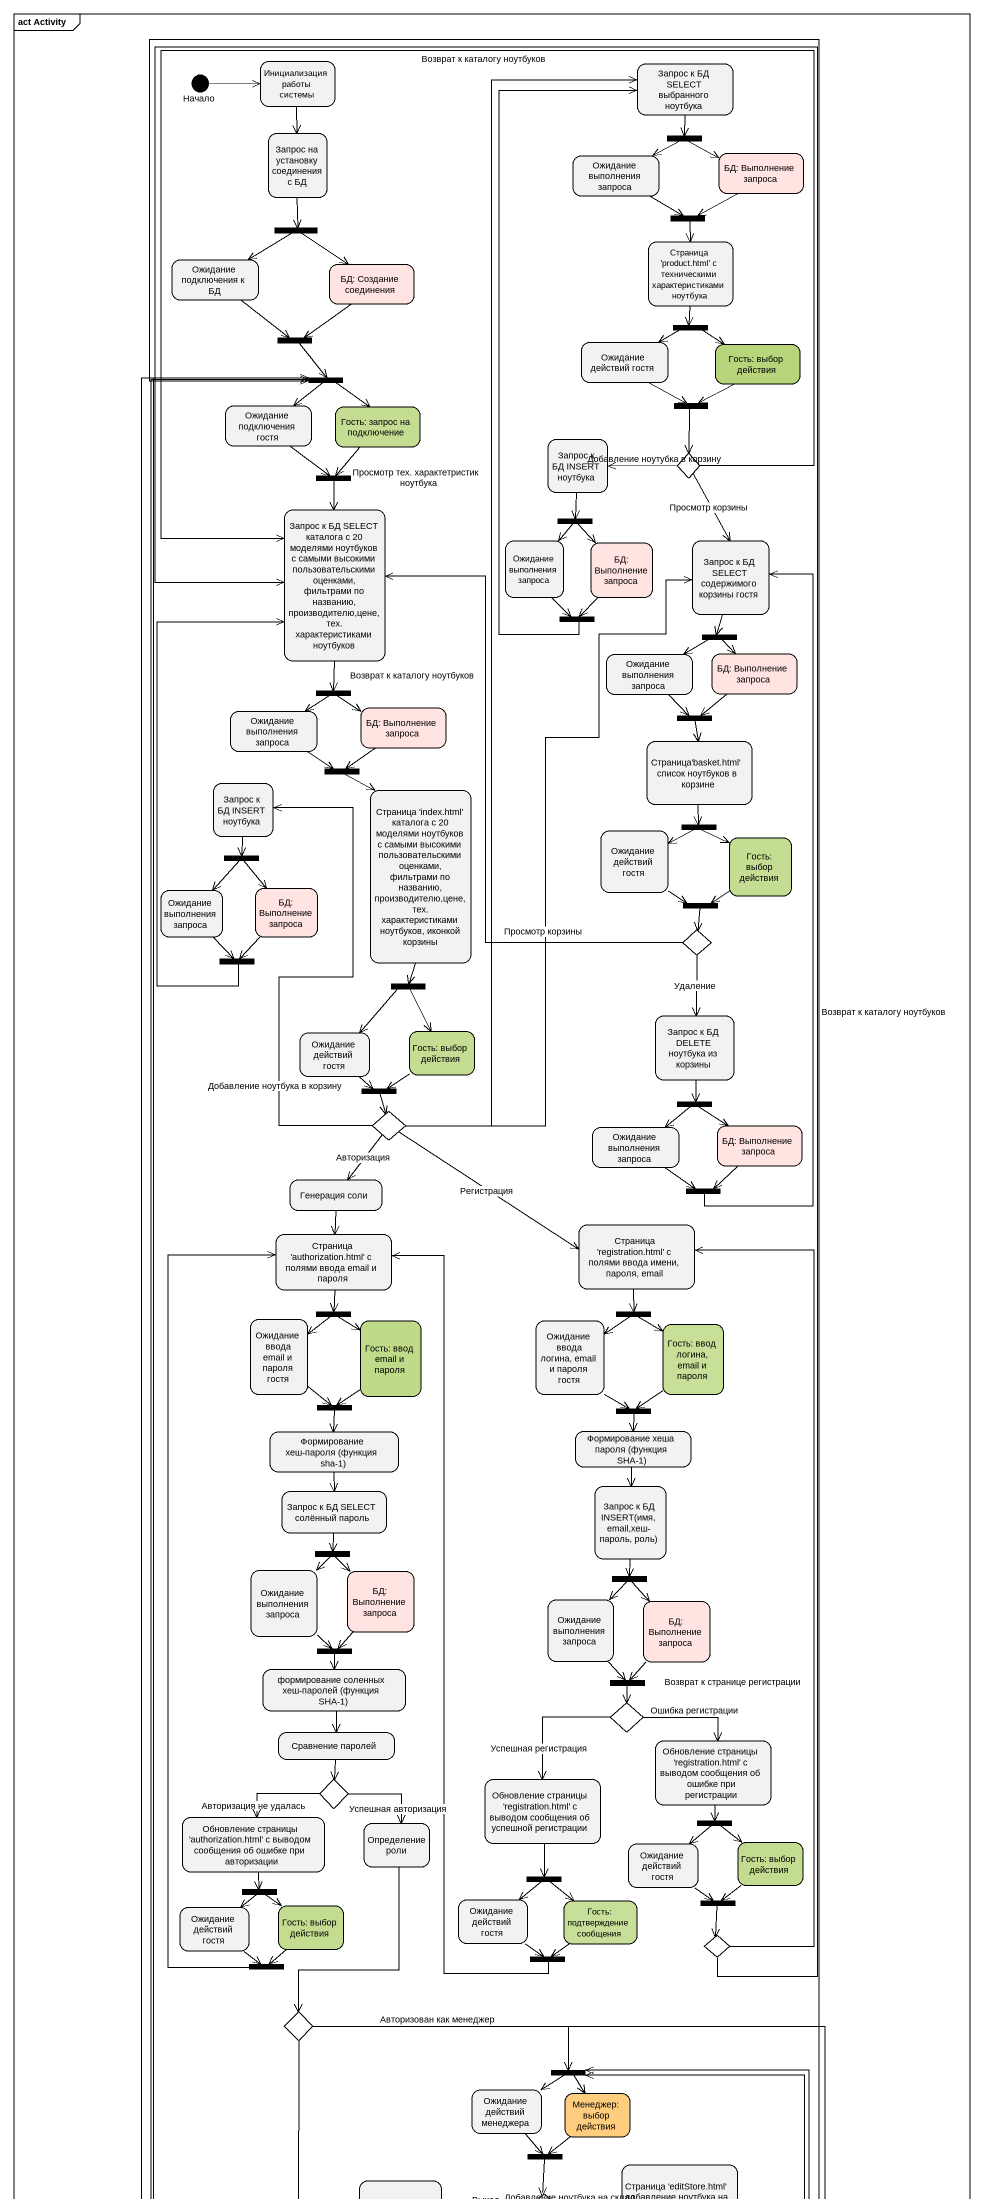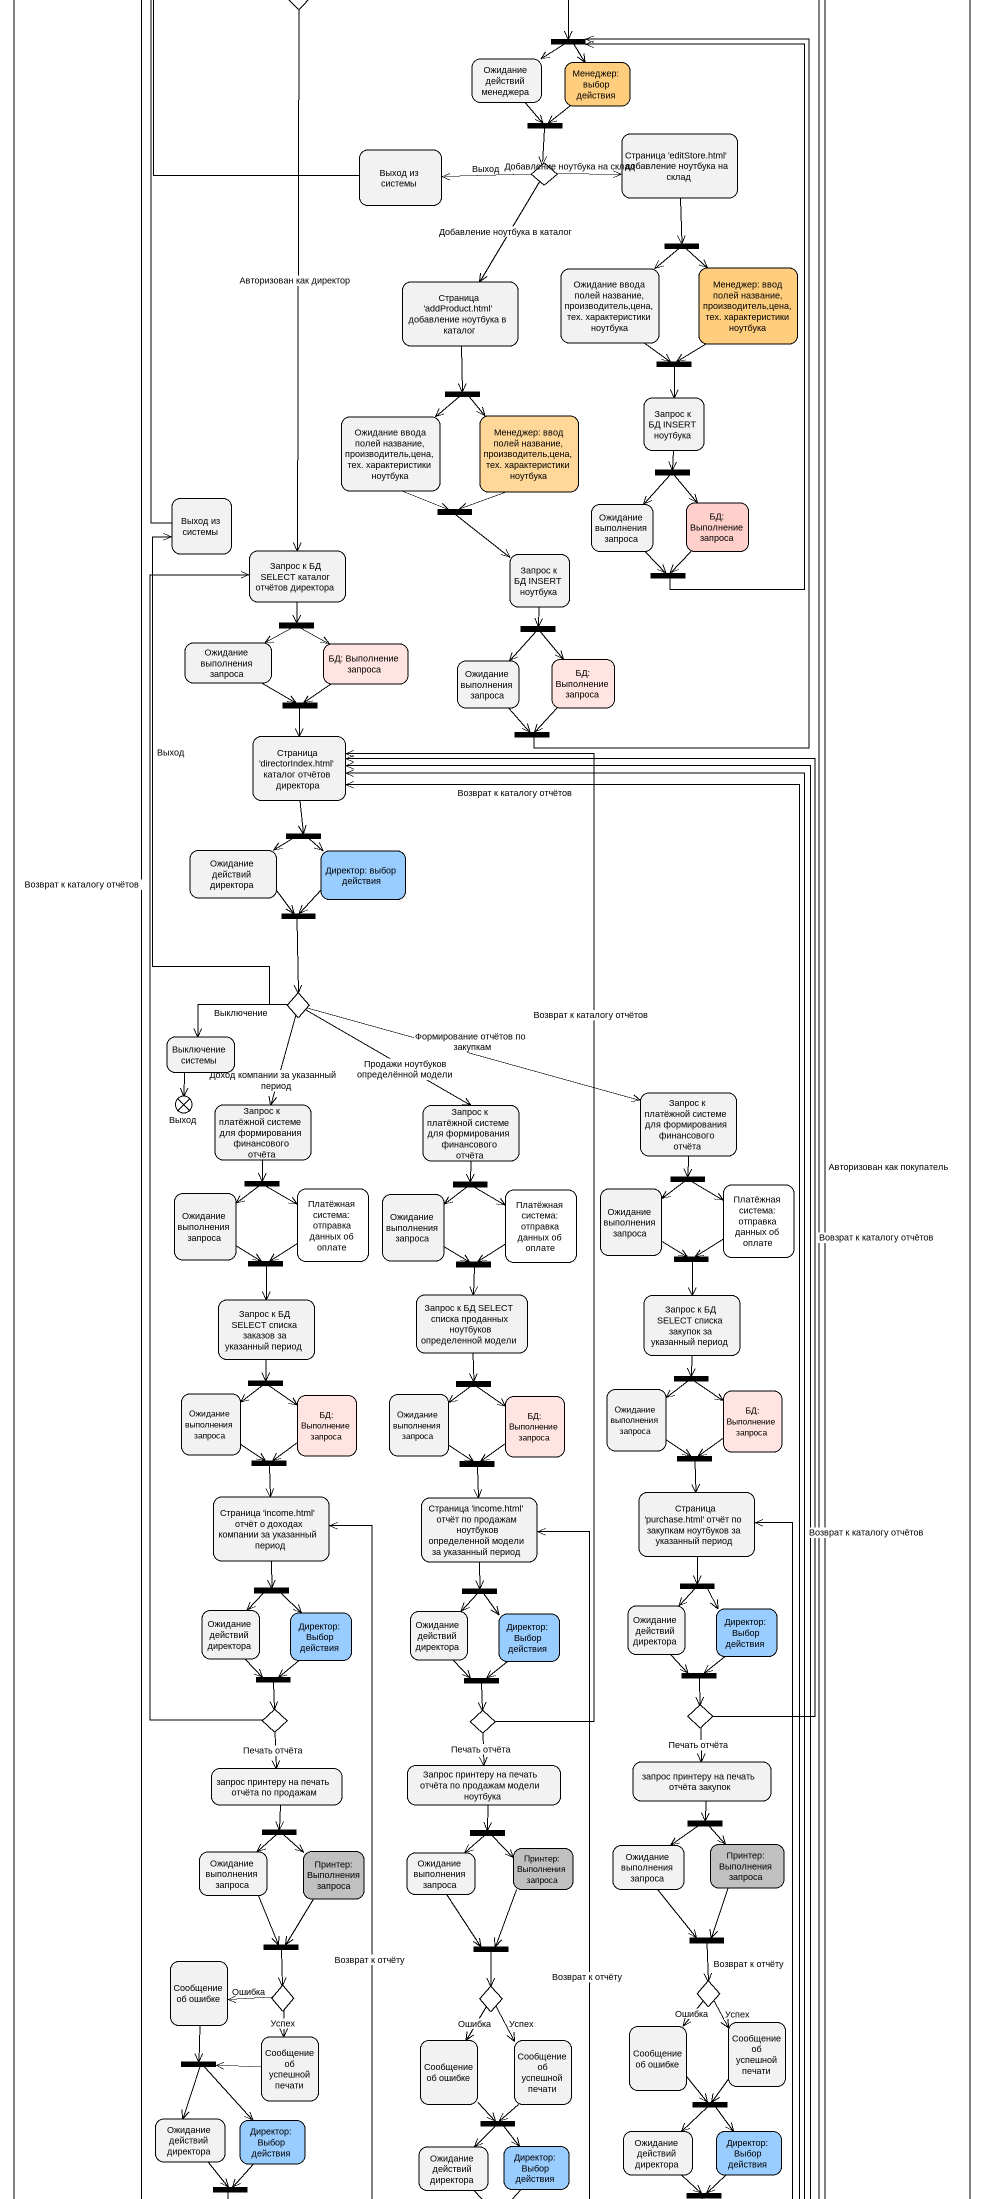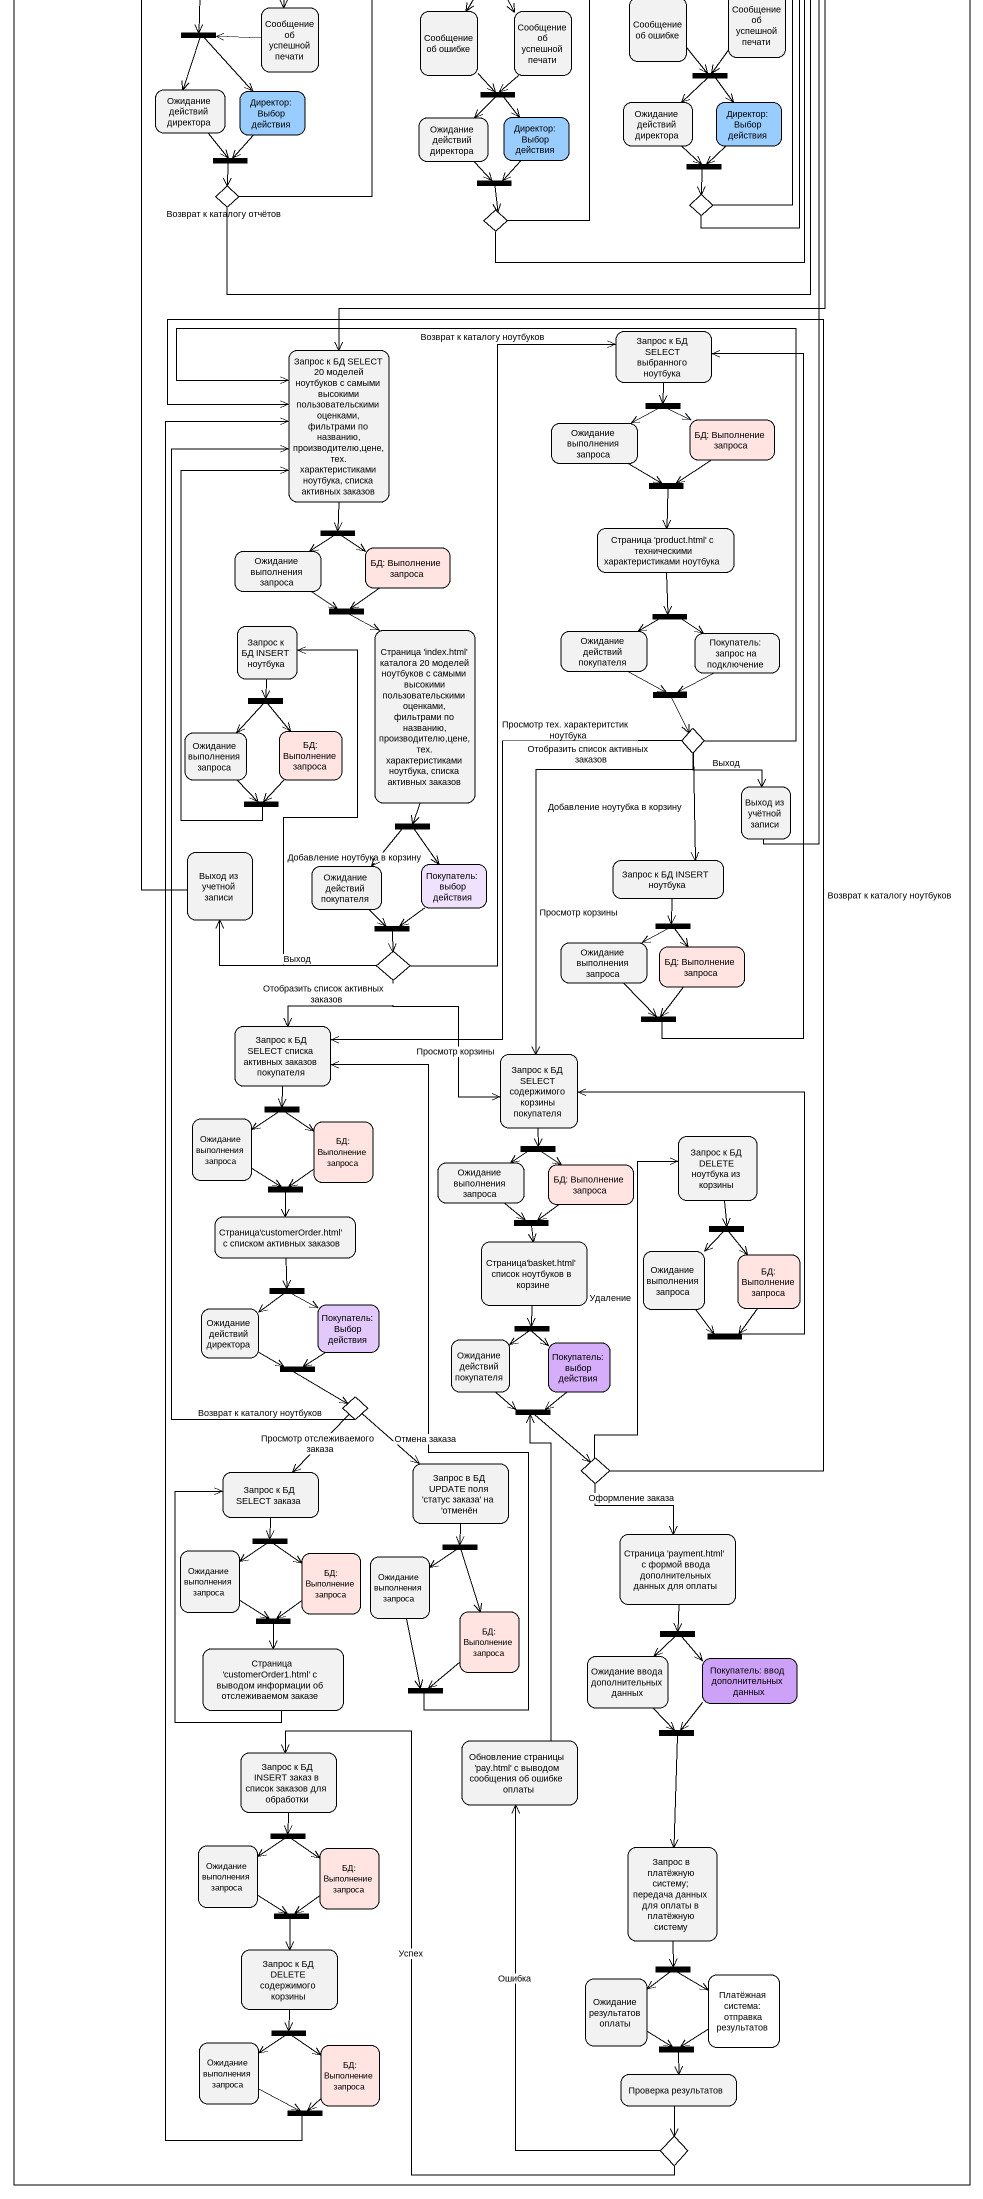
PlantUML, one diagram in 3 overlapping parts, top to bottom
@startuml
mainframe act Activity
hide empty description
state Начало <<start>>
state "Инициализация работы системы" as Инициализация_работы_системы
state "Запрос к БД SELECT выбранного ноутбука" as Запрос_к_БД_SELECT
state "Запрос на установку соединения с БД" as Запрос_на_установку
state "Ожидание выполнения запроса" as Ожидание_выполнения_запроса
state fork1 <<fork>>
state "БД: Выполнение запроса" as БД_Выполнение_запроса #FFE4E1
state fork2 <<fork>>
state "Страница 'product.html' с техническими характеристиками ноутбука" as Страница_product_html_с
state fork3 <<join>>
state "Ожидание подключения к БД" as Ожидание_подключения_к_БД
state "БД: Создание соединения" as БД_Создание_соединения #FFE4E1
state fork4 <<join>>
state "Ожидание действий гостя" as Ожидание_действий_гостя
state fork5 <<fork>>
state "Гость: выбор действия" as Гость_выбор_действия #B8D57B
state fork6 <<join>>
state "Ожидание подключения гостя" as Ожидание_подключения_гостя
state "Гость: запрос на подключение" as Гость_запрос_на_подключение #C4DD92
state "Запрос к БД INSERT ноутбука" as Запрос_к_БД_INSERT_ноутбука
state fork7 <<join>>
state fork8 <<join>>
state choice1 <<choice>>
state "Запрос к БД SELECT каталога с 20 моделями ноутбуков c самыми высокими пользовательскими оценками, фильтрами по названию, производителю,цене, тех. характеристиками ноутбуков" as Запрос_к_БД_SELECT_каталога
state "Ожидание выполнения запроса" as Ожидание_выполнения_запроса_2
state fork9 <<fork>>
state "БД: Выполнение запроса" as БД_Выполнение_запроса_2 #FFE4E1
state "Запрос к БД SELECT содержимого корзины гостя" as Запрос_к_БД_SELECT_2
state fork10 <<join>>
state "Ожидание выполнения запроса" as Ожидание_выполнения_запроса_3
state fork11 <<fork>>
state "БД: Выполнение запроса" as БД_Выполнение_запроса_3 #FFE4E1
state "Ожидание выполнения запроса" as Ожидание_выполнения_запроса_4
state fork12 <<fork>>
state "БД: Выполнение запроса" as БД_Выполнение_запроса_4 #FFE4E1
state "Страница'basket.html' список ноутбуков в корзине" as Страница_basket_html_список
state fork13 <<join>>
state "Запрос к БД INSERT ноутбука" as Запрос_к_БД_INSERT_ноутбука_2
state fork14 <<join>>
state "Страница 'index.html' каталога с 20 моделями ноутбуков c самыми высокими пользовательскими оценками, фильтрами по названию, производителю,цене, тех. характеристиками ноутбуков, иконкой корзины" as Страница_index_html
state fork15 <<fork>>
state fork16 <<fork>>
state "Ожидание действий гостя" as Ожидание_действий_гостя_2
state "Гость: выбор действия" as Гость_выбор_действия_2 #C4DD92
state "Ожидание выполнения запроса" as Ожидание_выполнения_запроса_5
state "БД: Выполнение запроса" as БД_Выполнение_запроса_5 #FFE4E1
state fork17 <<join>>
state choice2 <<choice>>
state fork18 <<join>>
state fork19 <<fork>>
state "Запрос к БД DELETE ноутбука из корзины" as Запрос_к_БД_DELETE_ноутбука
state "Ожидание действий гостя" as Ожидание_действий_гостя_3
state "Гость: выбор действия" as Гость_выбор_действия_3 #C4DD92
state fork20 <<join>>
state choice3 <<choice>>
state "Ожидание выполнения запроса" as Ожидание_выполнения_запроса_6
state fork21 <<fork>>
state "БД: Выполнение запроса" as БД_Выполнение_запроса_6 #FFE4E1
state "Генерация соли" as Генерация_соли
state fork22 <<join>>
state "Страница 'authorization.html' с полями ввода email и пароля" as Страница_authorization_html
state "Страница 'registration.html' с полями ввода имени, пароля, email" as Страница_registration_html
state "Ожидание ввода email и пароля гостя" as Ожидание_ввода_email_и
state fork23 <<fork>>
state "Гость: ввод email и пароля" as Гость_ввод_email_и_пароля #BFDA88
state "Ожидание ввода логина, email и пароля гостя" as Ожидание_ввода_логина_email
state fork24 <<fork>>
state "Гость: ввод логина, email и пароля" as Гость_ввод_логина_email_и #C7DF97
state fork25 <<join>>
state "Формирование хеш-пароля (функция sha-1)" as Формирование_хеш_пароля
state "Формирование хеша пароля (функция SHA-1)" as Формирование_хеша_пароля
state fork26 <<join>>
state "Запрос к БД SELECT солённый пароль" as Запрос_к_БД_SELECT_солённый
state "Запрос к БД INSERT(имя,email,хеш-пароль, роль)" as Запрос_к_БД_INSERT_имя
state fork27 <<fork>>
state "Ожидание выполнения запроса" as Ожидание_выполнения_запроса_7
state "БД: Выполнение запроса" as БД_Выполнение_запроса_7 #FFE4E1
state "Ожидание выполнения запроса" as Ожидание_выполнения_запроса_8
state fork28 <<fork>>
state "БД: Выполнение запроса" as БД_Выполнение_запроса_8 #FFE4E1
state "формирование соленных хеш-паролей (функция SHA-1)" as формирование_соленных_хеш
state fork29 <<join>>
state fork30 <<join>>
state choice4 <<choice>>
state "Сравнение паролей" as Сравнение_паролей
state "Обновление страницы 'registration.html' с выводом сообщения об ошибке при регистрации" as Обновление_страницы
state choice5 <<choice>>
state "Обновление страницы 'registration.html' с выводом сообщения об успешной регистрации" as Обновление_страницы_2
state "Обновление страницы 'authorization.html' с выводом сообщения об ошибке при авторизации" as Обновление_страницы_3
state "Определение роли" as Определение_роли
state fork31 <<fork>>
state "Ожидание действий гостя" as Ожидание_действий_гостя_4
state "Гость: выбор действия" as Гость_выбор_действия_4 #C3DC8F
state "Ожидание действий гостя" as Ожидание_действий_гостя_5
state fork32 <<fork>>
state "Гость: выбор действия" as Гость_выбор_действия_5 #C3DC8F
state "Ожидание действий гостя" as Ожидание_действий_гостя_6
state fork33 <<fork>>
state "Гость: подтверждение сообщения" as Гость_подтверждение #C7DF98
state fork34 <<join>>
state choice6 <<choice>>
state fork35 <<join>>
state fork36 <<join>>
state choice7 <<choice>> #B6D478
state "Ожидание действий менеджера" as Ожидание_действий_менеджера
state fork37 <<join>>
state "Менеджер: выбор действия" as Менеджер_выбор_действия #FFCD7E
state "Выход из системы" as Выход_из_системы
state fork38 <<join>>
state "Страница 'editStore.html' добавление ноутбука на склад" as Страница_editStore_html
state choice8 <<choice>>
state fork39 <<fork>>
state "Страница 'addProduct.html' добавление ноутбука в каталог" as Страница_addProduct_html
state "Ожидание ввода полей название, производитель,цена, тех. характеристики ноутбука" as Ожидание_ввода_полей
state "Менеджер: ввод полей название, производитель,цена, тех. характеристики ноутбука" as Менеджер_ввод_полей #FFCD7E
state fork40 <<join>>
state "Ожидание ввода полей название, производитель,цена, тех. характеристики ноутбука" as Ожидание_ввода_полей_2
state fork41 <<fork>>
state "Менеджер: ввод полей название, производитель,цена, тех. характеристики ноутбука" as Менеджер_ввод_полей_2 #FFD899
state "Запрос к БД INSERT ноутбука" as Запрос_к_БД_INSERT_ноутбука_3
state "Выход из системы" as Выход_из_системы_2
state fork42 <<fork>>
state fork43 <<join>>
state "Ожидание выполнения запроса" as Ожидание_выполнения_запроса_9
state "БД: Выполнение запроса" as БД_Выполнение_запроса_9 #FFD0CB
state "Запрос к БД SELECT каталог отчётов директора" as Запрос_к_БД_SELECT_каталог
state "Запрос к БД INSERT ноутбука" as Запрос_к_БД_INSERT_ноутбука_4
state fork44 <<join>>
state "Ожидание выполнения запроса" as Ожидание_выполнения_запроса_10
state fork45 <<fork>>
state "БД: Выполнение запроса" as БД_Выполнение_запроса_10 #FFE4E1
state fork46 <<fork>>
state "Ожидание выполнения запроса" as Ожидание_выполнения_запроса_11
state "БД: Выполнение запроса" as БД_Выполнение_запроса_11 #FFE4E1
state fork47 <<join>>
state "Страница 'directorIndex.html' каталог отчётов директора" as Страница_directorIndex_html
state fork48 <<join>>
state fork49 <<fork>>
state "Ожидание действий директора" as Ожидание_действий_директора
state "Директор: выбор действия" as Директор_выбор_действия #99CCFF
state fork50 <<join>>
state choice9 <<choice>>
state "Выключение системы" as Выключение_системы
state Выход <<end>>
state "Запрос к платёжной системе для формирования финансового отчёта" as Запрос_к_платёжной_системе
state "Запрос к платёжной системе для формирования финансового отчёта" as Запрос_к_платёжной_системе_2
state "Запрос к платёжной системе для формирования финансового отчёта" as Запрос_к_платёжной_системе_3
state "Ожидание выполнения запроса" as Ожидание_выполнения_запроса_12
state fork51 <<fork>>
state "Платёжная система: отправка данных об оплате" as Платёжная_система_отправка #FFFFFF
state "Ожидание выполнения запроса" as Ожидание_выполнения_запроса_13
state fork52 <<fork>>
state "Платёжная система: отправка данных об оплате" as Платёжная_система_отправка_2 #FFFFFF
state "Ожидание выполнения запроса" as Ожидание_выполнения_запроса_14
state fork53 <<fork>>
state "Платёжная система: отправка данных об оплате" as Платёжная_система_отправка_3 #FFFFFF
state fork54 <<join>>
state fork55 <<join>>
state fork56 <<join>>
state "Запрос к БД SELECT списка заказов за указанный период" as Запрос_к_БД_SELECT_списка
state "Запрос к БД SELECT списка проданных ноутбуков определенной модели" as Запрос_к_БД_SELECT_списка_2
state "Запрос к БД SELECT списка закупок за указанный период" as Запрос_к_БД_SELECT_списка_3
state fork57 <<fork>>
state fork58 <<fork>>
state "Ожидание выполнения запроса" as Ожидание_выполнения_запроса_15
state fork59 <<fork>>
state "Ожидание выполнения запроса" as Ожидание_выполнения_запроса_16
state "БД: Выполнение запроса" as БД_Выполнение_запроса_12 #FFE4E1
state "Ожидание выполнения запроса" as Ожидание_выполнения_запроса_17
state "БД: Выполнение запроса" as БД_Выполнение_запроса_13 #FFE4E1
state "БД: Выполнение запроса" as БД_Выполнение_запроса_14 #FFE4E1
state fork60 <<join>>
state fork61 <<join>>
state fork62 <<join>>
state "Страница 'income.html' отчёт о доходах компании за указанный период" as Страница_income_html_отчёт
state "Страница 'income.html' отчёт по продажам ноутбуков определенной модели за указанный период" as Страница_income_html_отчёт_2
state "Страница 'purchase.html' отчёт по закупкам ноутбуков за указанный период" as Страница_purchase_html
state "Ожидание действий директора" as Ожидание_действий_директора_2
state fork63 <<fork>>
state "Директор: Выбор действия" as Директор_Выбор_действия #99CCFF
state "Ожидание действий директора" as Ожидание_действий_директора_3
state fork64 <<fork>>
state "Директор: Выбор действия" as Директор_Выбор_действия_2 #99CCFF
state "Ожидание действий директора" as Ожидание_действий_директора_4
state fork65 <<fork>>
state "Директор: Выбор действия" as Директор_Выбор_действия_3 #99CCFF
state fork66 <<join>>
state fork67 <<join>>
state fork68 <<join>>
state choice10 <<choice>>
state choice11 <<choice>>
state choice12 <<choice>>
state "запрос принтеру на печать отчёта по продажам" as запрос_принтеру_на_печать
state "Запрос принтеру на печать отчёта по продажам модели ноутбука" as Запрос_принтеру_на_печать
state "запрос принтеру на печать отчёта закупок" as запрос_принтеру_на_печать_2
state "Ожидание выполнения запроса" as Ожидание_выполнения_запроса_18
state fork69 <<fork>>
state "Принтер: Выполнения запроса" as Принтер_Выполнения_запроса #C0C0C0
state "Ожидание выполнения запроса" as Ожидание_выполнения_запроса_19
state fork70 <<fork>>
state "Принтер: Выполнения запроса" as Принтер_Выполнения_запроса_2 #C0C0C0
state "Ожидание выполнения запроса" as Ожидание_выполнения_запроса_20
state fork71 <<fork>>
state "Принтер: Выполнения запроса" as Принтер_Выполнения_запроса_3 #C0C0C0
state "Сообщение об ошибке" as Сообщение_об_ошибке
state fork72 <<join>>
state fork73 <<join>>
state fork74 <<join>>
state choice13 <<choice>>
state choice14 <<choice>>
state choice15 <<choice>>
state "Сообщение об успешной печати" as Сообщение_об_успешной_печати
state "Сообщение об ошибке" as Сообщение_об_ошибке_2
state "Сообщение об успешной печати" as Сообщение_об_успешной_печати_2
state "Сообщение об ошибке" as Сообщение_об_ошибке_3
state "Сообщение об успешной печати" as Сообщение_об_успешной_печати_3
state fork75 <<fork>>
state "Ожидание действий директора" as Ожидание_действий_директора_5
state "Директор: Выбор действия" as Директор_Выбор_действия_4 #99CCFF
state fork76 <<fork>>
state fork77 <<fork>>
state "Ожидание действий директора" as Ожидание_действий_директора_6
state "Директор: Выбор действия" as Директор_Выбор_действия_5 #99CCFF
state "Ожидание действий директора" as Ожидание_действий_директора_7
state "Директор: Выбор действия" as Директор_Выбор_действия_6 #99CCFF
state fork78 <<join>>
state fork79 <<join>>
state "Возврат к каталогу отчётов" as Возврат_к_каталогу_отчётов <<choice>>
state fork80 <<join>>
state choice16 <<choice>>
state choice17 <<choice>>
state "Запрос к БД SELECT 20 моделей ноутбуков c самыми высокими пользовательскими оценками, фильтрами по названию, производителю,цене, тех. характеристиками ноутбука, списка активных заказов" as Запрос_к_БД_SELECT_20
state "Запрос к БД SELECT выбранного ноутбука" as Запрос_к_БД_SELECT_3
state fork81 <<fork>>
state "Ожидание выполнения запроса" as Ожидание_выполнения_запроса_21
state "БД: Выполнение запроса" as БД_Выполнение_запроса_15 #FFE4E1
state fork82 <<join>>
state "Ожидание выполнения запроса" as Ожидание_выполнения_запроса_22
state fork83 <<fork>>
state "БД: Выполнение запроса" as БД_Выполнение_запроса_16 #FFE4E1
state "Страница 'product.html' с техническими характеристиками ноутбука" as Страница_product_html_с_2
state "Запрос к БД INSERT ноутбука" as Запрос_к_БД_INSERT_ноутбука_5
state fork84 <<join>>
state "Страница 'index.html' каталога 20 моделей ноутбуков c самыми высокими пользовательскими оценками, фильтрами по названию, производителю,цене, тех. характеристиками ноутбука, списка активных заказов" as Страница_index_html_2
state "Ожидание действий покупателя" as Ожидание_действий_покупателя
state fork85 <<fork>>
state "Покупатель: запрос на подключение" as Покупатель_запрос_на
state fork86 <<fork>>
state fork87 <<join>>
state "Ожидание выполнения запроса" as Ожидание_выполнения_запроса_23
state "БД: Выполнение запроса" as БД_Выполнение_запроса_17 #FFE4E1
state choice18 <<choice>>
state "Выход из учётной записи" as Выход_из_учётной_записи
state fork88 <<join>>
state fork89 <<fork>>
state "Выход из учетной записи" as Выход_из_учетной_записи
state "Ожидание действий покупателя" as Ожидание_действий_покупателя_2
state "Покупатель: выбор действия" as Покупатель_выбор_действия #F0E1FE
state "Запрос к БД INSERT ноутбука" as Запрос_к_БД_INSERT_ноутбука_6
state fork90 <<join>>
state "Ожидание выполнения запроса" as Ожидание_выполнения_запроса_24
state fork91 <<fork>>
state "БД: Выполнение запроса" as БД_Выполнение_запроса_18 #FFE4E1
state choice19 <<choice>>
state fork92 <<join>>
state "Запрос к БД SELECT списка активных заказов покупателя" as Запрос_к_БД_SELECT_списка_4
state "Запрос к БД SELECT содержимого корзины покупателя" as Запрос_к_БД_SELECT_4
state "Ожидание выполнения запроса" as Ожидание_выполнения_запроса_25
state fork93 <<fork>>
state "БД: Выполнение запроса" as БД_Выполнение_запроса_19 #FFE4E1
state "Запрос к БД DELETE ноутбука из корзины" as Запрос_к_БД_DELETE_ноутбука_2
state "Ожидание выполнения запроса" as Ожидание_выполнения_запроса_26
state fork94 <<fork>>
state "БД: Выполнение запроса" as БД_Выполнение_запроса_20 #FFE4E1
state "Страница'customerOrder.html' с списком активных заказов" as Страница_customerOrder_html
state fork95 <<join>>
state "Страница'basket.html' список ноутбуков в корзине" as Страница_basket_html_список_2
state fork96 <<join>>
state "Ожидание выполнения запроса" as Ожидание_выполнения_запроса_27
state fork97 <<fork>>
state "БД: Выполнение запроса" as БД_Выполнение_запроса_21 #FFE4E1
state fork98 <<fork>>
state "Ожидание действий директора" as Ожидание_действий_директора_8
state "Покупатель: Выбор действия" as Покупатель_Выбор_действия #E3C8FC
state fork99 <<fork>>
state fork100 <<join>>
state fork101 <<join>>
state "Ожидание действий покупателя" as Ожидание_действий_покупателя_3
state "Покупатель: выбор действия" as Покупатель_выбор_действия_2 #D5ADFA
state choice20 <<choice>>
state fork102 <<join>>
state "Запрос к БД SELECT заказа" as Запрос_к_БД_SELECT_заказа
state "Запрос в БД UPDATE поля 'статус заказа' на 'отменён" as Запрос_в_БД_UPDATE_поля
state choice21 <<choice>>
state "Ожидание выполнения запроса" as Ожидание_выполнения_запроса_28
state fork103 <<fork>>
state "БД: Выполнение запроса" as БД_Выполнение_запроса_22 #FFE4E1
state "Ожидание выполнения запроса" as Ожидание_выполнения_запроса_29
state fork104 <<fork>>
state "Страница 'payment.html' с формой ввода дополнительных данных для оплаты" as Страница_payment_html_с
state fork105 <<join>>
state "БД: Выполнение запроса" as БД_Выполнение_запроса_23 #FFE4E1
state fork106 <<fork>>
state "Страница 'customerOrder1.html' с выводом информации об отслеживаемом заказе" as Страница_customerOrder1
state "Ожидание ввода дополнительных данных" as Ожидание_ввода
state "Покупатель: ввод дополнительных данных" as Покупатель_ввод #CEA1F8
state fork107 <<join>>
state "Запрос к БД INSERT заказ в список заказов для обработки" as Запрос_к_БД_INSERT_заказ_в
state "Обновление страницы 'pay.html' c выводом сообщения об ошибке оплаты" as Обновление_страницы_pay
state fork108 <<join>>
state fork109 <<fork>>
state "Ожидание выполнения запроса" as Ожидание_выполнения_запроса_30
state "БД: Выполнение запроса" as БД_Выполнение_запроса_24 #FFE4E1
state "Запрос в платёжную систему; передача данных для оплаты в платёжную систему" as Запрос_в_платёжную_систему
state fork110 <<join>>
state "Запрос к БД DELETE содержимого корзины" as Запрос_к_БД_DELETE
state "Ожидание результатов оплаты" as Ожидание_результатов_оплаты
state fork111 <<fork>>
state "Платёжная система: отправка результатов" as Платёжная_система_отправка_4 #FFFFFF
state fork112 <<fork>>
state "Ожидание выполнения запроса" as Ожидание_выполнения_запроса_31
state "БД: Выполнение запроса" as БД_Выполнение_запроса_25 #FFE4E1
state fork113 <<join>>
state "Проверка результатов" as Проверка_результатов
state fork114 <<join>>
state choice22 <<choice>>
Начало -right-> Инициализация_работы_системы
Инициализация_работы_системы --> Запрос_на_установку
Запрос_к_БД_SELECT --> fork1
Запрос_на_установку --> fork2
Ожидание_выполнения_запроса -right-> fork3
fork1 -left-> Ожидание_выполнения_запроса
fork1 -right-> БД_Выполнение_запроса
БД_Выполнение_запроса --> fork3
fork2 --> Ожидание_подключения_к_БД
fork2 --> БД_Создание_соединения
Страница_product_html_с --> fork5
fork3 --> Страница_product_html_с
Ожидание_подключения_к_БД --> fork4
БД_Создание_соединения --> fork4
fork4 --> fork6
Ожидание_действий_гостя --> fork7
fork5 -left-> Ожидание_действий_гостя
fork5 -right-> Гость_выбор_действия
Гость_выбор_действия --> fork7
fork6 --> Ожидание_подключения_гостя
fork6 --> Гость_запрос_на_подключение
Ожидание_подключения_гостя --> fork8
Гость_запрос_на_подключение --> fork8
Запрос_к_БД_INSERT_ноутбука --> fork9
fork7 --> choice1
fork8 --> Запрос_к_БД_SELECT_каталога
choice1 -left-> Запрос_к_БД_INSERT_ноутбука : Добавление ноутубка в корзину
choice1 -left-> Запрос_к_БД_SELECT_каталога : Возврат к каталогу ноутбуков
choice1 --> Запрос_к_БД_SELECT_2 : Просмотр корзины
Запрос_к_БД_SELECT_каталога --> fork12
Ожидание_выполнения_запроса_2 --> fork10
fork9 --> Ожидание_выполнения_запроса_2
fork9 --> БД_Выполнение_запроса_2
БД_Выполнение_запроса_2 --> fork10
Запрос_к_БД_SELECT_2 --> fork11
fork10 -up-> Запрос_к_БД_SELECT
Ожидание_выполнения_запроса_3 --> fork13
fork11 -left-> Ожидание_выполнения_запроса_3
fork11 --> БД_Выполнение_запроса_3
БД_Выполнение_запроса_3 --> fork13
Ожидание_выполнения_запроса_4 -right-> fork14
fork12 --> Ожидание_выполнения_запроса_4
fork12 -right-> БД_Выполнение_запроса_4
БД_Выполнение_запроса_4 --> fork14
Страница_basket_html_список --> fork15
fork13 --> Страница_basket_html_список
Запрос_к_БД_INSERT_ноутбука_2 --> fork16
fork14 --> Страница_index_html
Страница_index_html --> fork19
fork15 -left-> Ожидание_действий_гостя_2
fork15 --> Гость_выбор_действия_2
fork16 --> Ожидание_выполнения_запроса_5
fork16 --> БД_Выполнение_запроса_5
Ожидание_действий_гостя_2 --> fork17
Гость_выбор_действия_2 --> fork17
Ожидание_выполнения_запроса_5 --> fork18
БД_Выполнение_запроса_5 --> fork18
fork17 --> choice2
choice2 -up-> Запрос_к_БД_SELECT_каталога : Возврат к каталогу ноутбуков
choice2 --> Запрос_к_БД_DELETE_ноутбука : Удаление
fork18 -up-> Запрос_к_БД_SELECT_каталога
fork19 --> Ожидание_действий_гостя_3
fork19 --> Гость_выбор_действия_3
Запрос_к_БД_DELETE_ноутбука --> fork21
Ожидание_действий_гостя_3 --> fork20
Гость_выбор_действия_3 --> fork20
fork20 --> choice3
choice3 -up-> Запрос_к_БД_SELECT : Просмотр тех. характетристик ноутбука
choice3 -up-> Запрос_к_БД_SELECT_2 : Просмотр корзины
choice3 -up-> Запрос_к_БД_INSERT_ноутбука_2 : Добавление ноутбука в корзину
choice3 --> Генерация_соли : Авторизация
choice3 -right-> Страница_registration_html : Регистрация
Ожидание_выполнения_запроса_6 --> fork22
fork21 --> Ожидание_выполнения_запроса_6
fork21 --> БД_Выполнение_запроса_6
БД_Выполнение_запроса_6 --> fork22
Генерация_соли --> Страница_authorization_html
fork22 -up-> Запрос_к_БД_SELECT_2
Страница_authorization_html --> fork23
Страница_registration_html --> fork24
Ожидание_ввода_email_и --> fork25
fork23 --> Ожидание_ввода_email_и
fork23 --> Гость_ввод_email_и_пароля
Гость_ввод_email_и_пароля --> fork25
Ожидание_ввода_логина_email --> fork26
fork24 --> Ожидание_ввода_логина_email
fork24 --> Гость_ввод_логина_email_и
Гость_ввод_логина_email_и --> fork26
fork25 --> Формирование_хеш_пароля
Формирование_хеш_пароля --> Запрос_к_БД_SELECT_солённый
Формирование_хеша_пароля --> Запрос_к_БД_INSERT_имя
fork26 --> Формирование_хеша_пароля
Запрос_к_БД_SELECT_солённый --> fork27
Запрос_к_БД_INSERT_имя --> fork28
fork27 --> Ожидание_выполнения_запроса_7
fork27 --> БД_Выполнение_запроса_7
Ожидание_выполнения_запроса_7 --> fork29
БД_Выполнение_запроса_7 --> fork29
Ожидание_выполнения_запроса_8 --> fork30
fork28 --> Ожидание_выполнения_запроса_8
fork28 --> БД_Выполнение_запроса_8
БД_Выполнение_запроса_8 --> fork30
формирование_соленных_хеш --> Сравнение_паролей
fork29 --> формирование_соленных_хеш
fork30 --> choice4
choice4 --> Обновление_страницы : Ошибка регистрации
choice4 --> Обновление_страницы_2 : Успешная регистрация
Сравнение_паролей --> choice5
Обновление_страницы --> fork31
choice5 --> Обновление_страницы_3 : Авторизация не удалась
choice5 --> Определение_роли : Успешная авторизация
Обновление_страницы_2 --> fork33
Обновление_страницы_3 --> fork32
Определение_роли --> choice7
fork31 --> Ожидание_действий_гостя_4
fork31 --> Гость_выбор_действия_4
Ожидание_действий_гостя_4 --> fork34
Гость_выбор_действия_4 --> fork34
Ожидание_действий_гостя_5 --> fork35
fork32 --> Ожидание_действий_гостя_5
fork32 --> Гость_выбор_действия_5
Гость_выбор_действия_5 --> fork35
Ожидание_действий_гостя_6 --> fork36
fork33 --> Ожидание_действий_гостя_6
fork33 --> Гость_подтверждение
Гость_подтверждение --> fork36
fork34 --> choice6
choice6 -up-> Запрос_к_БД_SELECT_каталога : Возврат к каталогу ноутбуков
choice6 -up-> Страница_registration_html : Возврат к странице регистрации
fork35 -up-> Страница_authorization_html
fork36 -up-> Страница_authorization_html
choice7 -right-> fork37 : Авторизован как менеджер
choice7 --> Запрос_к_БД_SELECT_каталог : Авторизован как директор
choice7 --> Запрос_к_БД_SELECT_20 : Авторизован как покупатель
Ожидание_действий_менеджера --> fork38
fork37 --> Ожидание_действий_менеджера
fork37 --> Менеджер_выбор_действия
Менеджер_выбор_действия --> fork38
Выход_из_системы -up-> fork6
fork38 --> choice8
Страница_editStore_html --> fork39
choice8 -left-> Выход_из_системы : Выход
choice8 -right-> Страница_editStore_html : Добавление ноутбука на склад
choice8 --> Страница_addProduct_html : Добавление ноутбука в каталог
fork39 --> Ожидание_ввода_полей
fork39 --> Менеджер_ввод_полей
Страница_addProduct_html --> fork41
Ожидание_ввода_полей --> fork40
Менеджер_ввод_полей --> fork40
fork40 --> Запрос_к_БД_INSERT_ноутбука_3
Ожидание_ввода_полей_2 --> fork43
fork41 --> Ожидание_ввода_полей_2
fork41 --> Менеджер_ввод_полей_2
Менеджер_ввод_полей_2 --> fork43
Запрос_к_БД_INSERT_ноутбука_3 --> fork42
Выход_из_системы_2 -up-> fork6
fork42 --> Ожидание_выполнения_запроса_9
fork42 --> БД_Выполнение_запроса_9
fork43 --> Запрос_к_БД_INSERT_ноутбука_4
Ожидание_выполнения_запроса_9 --> fork44
БД_Выполнение_запроса_9 --> fork44
Запрос_к_БД_SELECT_каталог --> fork45
Запрос_к_БД_INSERT_ноутбука_4 --> fork46
fork44 -up-> fork37
Ожидание_выполнения_запроса_10 -right-> fork47
fork45 -left-> Ожидание_выполнения_запроса_10
fork45 -right-> БД_Выполнение_запроса_10
БД_Выполнение_запроса_10 --> fork47
fork46 --> Ожидание_выполнения_запроса_11
fork46 --> БД_Выполнение_запроса_11
Ожидание_выполнения_запроса_11 --> fork48
БД_Выполнение_запроса_11 --> fork48
fork47 --> Страница_directorIndex_html
Страница_directorIndex_html --> fork49
fork48 -up-> fork37
fork49 -left-> Ожидание_действий_директора
fork49 --> Директор_выбор_действия
Ожидание_действий_директора --> fork50
Директор_выбор_действия --> fork50
fork50 --> choice9
choice9 -up-> Выход_из_системы_2 : Выход
choice9 -left-> Выключение_системы : Выключение
choice9 --> Запрос_к_платёжной_системе : Доход компании за указанный период
choice9 --> Запрос_к_платёжной_системе_2 : Продажи ноутбуков определённой модели
choice9 -right-> Запрос_к_платёжной_системе_3 : Формирование отчётов по закупкам
Выключение_системы --> Выход
Запрос_к_платёжной_системе --> fork51
Запрос_к_платёжной_системе_2 --> fork52
Запрос_к_платёжной_системе_3 --> fork53
Ожидание_выполнения_запроса_12 --> fork54
fork51 --> Ожидание_выполнения_запроса_12
fork51 -right-> Платёжная_система_отправка
Платёжная_система_отправка -left-> fork54
Ожидание_выполнения_запроса_13 --> fork55
fork52 --> Ожидание_выполнения_запроса_13
fork52 -right-> Платёжная_система_отправка_2
Платёжная_система_отправка_2 -left-> fork55
Ожидание_выполнения_запроса_14 --> fork56
fork53 --> Ожидание_выполнения_запроса_14
fork53 -right-> Платёжная_система_отправка_3
Платёжная_система_отправка_3 -left-> fork56
fork54 --> Запрос_к_БД_SELECT_списка
fork55 --> Запрос_к_БД_SELECT_списка_2
fork56 --> Запрос_к_БД_SELECT_списка_3
Запрос_к_БД_SELECT_списка --> fork57
Запрос_к_БД_SELECT_списка_2 --> fork58
Запрос_к_БД_SELECT_списка_3 --> fork59
fork57 --> Ожидание_выполнения_запроса_16
fork57 --> БД_Выполнение_запроса_12
fork58 --> Ожидание_выполнения_запроса_17
fork58 --> БД_Выполнение_запроса_13
Ожидание_выполнения_запроса_15 --> fork62
fork59 --> Ожидание_выполнения_запроса_15
fork59 --> БД_Выполнение_запроса_14
Ожидание_выполнения_запроса_16 --> fork60
БД_Выполнение_запроса_12 --> fork60
Ожидание_выполнения_запроса_17 --> fork61
БД_Выполнение_запроса_13 --> fork61
БД_Выполнение_запроса_14 --> fork62
fork60 --> Страница_income_html_отчёт
fork61 --> Страница_income_html_отчёт_2
fork62 --> Страница_purchase_html
Страница_income_html_отчёт --> fork63
Страница_income_html_отчёт_2 --> fork64
Страница_purchase_html --> fork65
Ожидание_действий_директора_2 --> fork66
fork63 --> Ожидание_действий_директора_2
fork63 --> Директор_Выбор_действия
Директор_Выбор_действия --> fork66
Ожидание_действий_директора_3 --> fork67
fork64 --> Ожидание_действий_директора_3
fork64 --> Директор_Выбор_действия_2
Директор_Выбор_действия_2 --> fork67
Ожидание_действий_директора_4 --> fork68
fork65 --> Ожидание_действий_директора_4
fork65 --> Директор_Выбор_действия_3
Директор_Выбор_действия_3 --> fork68
fork66 --> choice10
fork67 --> choice11
fork68 --> choice12
choice10 -up-> Запрос_к_БД_SELECT_каталог : Возврат к каталогу отчётов
choice10 --> запрос_принтеру_на_печать : Печать отчёта
choice11 -up-> Страница_directorIndex_html : Возврат к каталогу отчётов
choice11 --> Запрос_принтеру_на_печать : Печать отчёта
choice12 -up-> Страница_directorIndex_html : Вовзрат к каталогу отчётов
choice12 --> запрос_принтеру_на_печать_2 : Печать отчёта
запрос_принтеру_на_печать --> fork69
Запрос_принтеру_на_печать --> fork70
запрос_принтеру_на_печать_2 --> fork71
Ожидание_выполнения_запроса_18 --> fork72
fork69 --> Ожидание_выполнения_запроса_18
fork69 --> Принтер_Выполнения_запроса
Принтер_Выполнения_запроса --> fork72
Ожидание_выполнения_запроса_19 --> fork73
fork70 --> Ожидание_выполнения_запроса_19
fork70 --> Принтер_Выполнения_запроса_2
Принтер_Выполнения_запроса_2 --> fork73
Ожидание_выполнения_запроса_20 --> fork74
fork71 --> Ожидание_выполнения_запроса_20
fork71 --> Принтер_Выполнения_запроса_3
Принтер_Выполнения_запроса_3 --> fork74
Сообщение_об_ошибке --> fork75
fork72 --> choice13
fork73 --> choice14
fork74 --> choice15
choice13 -left-> Сообщение_об_ошибке : Ошибка
choice13 --> Сообщение_об_успешной_печати : Успех
choice14 --> Сообщение_об_ошибке_2 : Ошибка
choice14 --> Сообщение_об_успешной_печати_2 : Успех
choice15 --> Сообщение_об_ошибке_3 : Ошибка
choice15 --> Сообщение_об_успешной_печати_3 : Успех
Сообщение_об_успешной_печати -left-> fork75
Сообщение_об_ошибке_2 --> fork76
Сообщение_об_успешной_печати_2 --> fork76
Сообщение_об_ошибке_3 --> fork77
Сообщение_об_успешной_печати_3 --> fork77
fork75 --> Ожидание_действий_директора_5
fork75 --> Директор_Выбор_действия_4
Ожидание_действий_директора_5 --> fork78
Директор_Выбор_действия_4 --> fork78
fork76 --> Ожидание_действий_директора_6
fork76 --> Директор_Выбор_действия_5
fork77 --> Ожидание_действий_директора_7
fork77 --> Директор_Выбор_действия_6
Ожидание_действий_директора_6 --> fork80
Директор_Выбор_действия_5 --> fork80
Ожидание_действий_директора_7 --> fork79
Директор_Выбор_действия_6 --> fork79
fork78 --> Возврат_к_каталогу_отчётов
fork79 --> choice17
Возврат_к_каталогу_отчётов -up-> Страница_directorIndex_html
Возврат_к_каталогу_отчётов -up-> Страница_income_html_отчёт : Возврат к отчёту
fork80 --> choice16
choice16 -up-> Страница_directorIndex_html : Возврат к каталогу отчётов
choice16 -up-> Страница_income_html_отчёт_2 : Возврат к отчёту
choice17 -up-> Страница_directorIndex_html : Возврат к каталогу отчётов
choice17 -up-> Страница_purchase_html : Возврат к отчёту
Запрос_к_БД_SELECT_20 --> fork83
Запрос_к_БД_SELECT_3 --> fork81
fork81 -left-> Ожидание_выполнения_запроса_21
fork81 -right-> БД_Выполнение_запроса_15
Ожидание_выполнения_запроса_21 -right-> fork82
БД_Выполнение_запроса_15 --> fork82
fork82 --> Страница_product_html_с_2
Ожидание_выполнения_запроса_22 -right-> fork84
fork83 --> Ожидание_выполнения_запроса_22
fork83 -right-> БД_Выполнение_запроса_16
БД_Выполнение_запроса_16 --> fork84
Страница_product_html_с_2 --> fork85
Запрос_к_БД_INSERT_ноутбука_5 --> fork86
fork84 --> Страница_index_html_2
Страница_index_html_2 --> fork89
Ожидание_действий_покупателя --> fork87
fork85 -left-> Ожидание_действий_покупателя
fork85 -right-> Покупатель_запрос_на
Покупатель_запрос_на --> fork87
fork86 --> Ожидание_выполнения_запроса_23
fork86 --> БД_Выполнение_запроса_17
fork87 --> choice18
Ожидание_выполнения_запроса_23 --> fork88
БД_Выполнение_запроса_17 --> fork88
choice18 -up-> Запрос_к_БД_SELECT_20 : Возврат к каталогу ноутбуков
choice18 --> Выход_из_учётной_записи : Выход
choice18 --> Запрос_к_БД_INSERT_ноутбука_6 : Добавление ноутубка в корзину
choice18 --> Запрос_к_БД_SELECT_списка_4 : Отобразить список активных заказов
choice18 --> Запрос_к_БД_SELECT_4 : Просмотр корзины
Выход_из_учётной_записи -up-> fork6
fork88 -up-> Запрос_к_БД_SELECT_20
fork89 --> Ожидание_действий_покупателя_2
fork89 --> Покупатель_выбор_действия
Выход_из_учетной_записи -up-> fork6
Ожидание_действий_покупателя_2 --> fork90
Покупатель_выбор_действия --> fork90
Запрос_к_БД_INSERT_ноутбука_6 --> fork91
fork90 --> choice19
Ожидание_выполнения_запроса_24 --> fork92
fork91 -left-> Ожидание_выполнения_запроса_24
fork91 --> БД_Выполнение_запроса_18
БД_Выполнение_запроса_18 --> fork92
choice19 -up-> Запрос_к_БД_SELECT_3 : Просмотр тех. характеритстик ноутбука
choice19 -up-> Запрос_к_БД_INSERT_ноутбука_5 : Добавление ноутбука в корзину
choice19 -left-> Выход_из_учетной_записи : Выход
choice19 --> Запрос_к_БД_SELECT_списка_4 : Отобразить список активных заказов
choice19 --> Запрос_к_БД_SELECT_4 : Просмотр корзины
fork92 -up-> Запрос_к_БД_SELECT_3
Запрос_к_БД_SELECT_списка_4 --> fork93
Запрос_к_БД_SELECT_4 --> fork94
Ожидание_выполнения_запроса_25 --> fork95
fork93 --> Ожидание_выполнения_запроса_25
fork93 --> БД_Выполнение_запроса_19
БД_Выполнение_запроса_19 --> fork95
Запрос_к_БД_DELETE_ноутбука_2 --> fork97
Ожидание_выполнения_запроса_26 --> fork96
fork94 -left-> Ожидание_выполнения_запроса_26
fork94 --> БД_Выполнение_запроса_20
БД_Выполнение_запроса_20 --> fork96
Страница_customerOrder_html --> fork98
fork95 --> Страница_customerOrder_html
Страница_basket_html_список_2 --> fork99
fork96 --> Страница_basket_html_список_2
Ожидание_выполнения_запроса_27 --> fork100
fork97 --> Ожидание_выполнения_запроса_27
fork97 --> БД_Выполнение_запроса_21
БД_Выполнение_запроса_21 --> fork100
fork98 --> Ожидание_действий_директора_8
fork98 --> Покупатель_Выбор_действия
Ожидание_действий_директора_8 -right-> fork101
Покупатель_Выбор_действия --> fork101
fork99 --> Ожидание_действий_покупателя_3
fork99 --> Покупатель_выбор_действия_2
fork100 -up-> Запрос_к_БД_SELECT_4
fork101 --> choice20
Ожидание_действий_покупателя_3 --> fork102
Покупатель_выбор_действия_2 --> fork102
choice20 -up-> Запрос_к_БД_SELECT_20 : Возврат к каталогу ноутбуков
choice20 --> Запрос_к_БД_SELECT_заказа : Просмотр отслеживаемого заказа
choice20 --> Запрос_в_БД_UPDATE_поля : Отмена заказа
fork102 --> choice21
Запрос_к_БД_SELECT_заказа --> fork103
Запрос_в_БД_UPDATE_поля --> fork104
choice21 -up-> Запрос_к_БД_SELECT_20 : Возврат к каталогу ноутбуков
choice21 -up-> Запрос_к_БД_DELETE_ноутбука_2 : Удаление
choice21 --> Страница_payment_html_с : Оформление заказа
Ожидание_выполнения_запроса_28 --> fork105
fork103 --> Ожидание_выполнения_запроса_28
fork103 --> БД_Выполнение_запроса_22
БД_Выполнение_запроса_22 --> fork105
Ожидание_выполнения_запроса_29 --> fork107
fork104 --> Ожидание_выполнения_запроса_29
fork104 --> БД_Выполнение_запроса_23
Страница_payment_html_с --> fork106
fork105 --> Страница_customerOrder1
БД_Выполнение_запроса_23 --> fork107
fork106 --> Ожидание_ввода
fork106 --> Покупатель_ввод
Страница_customerOrder1 -up-> Запрос_к_БД_SELECT_заказа
Ожидание_ввода --> fork108
Покупатель_ввод --> fork108
fork107 -up-> Запрос_к_БД_SELECT_списка_4
Запрос_к_БД_INSERT_заказ_в --> fork109
Обновление_страницы_pay -up-> fork102
fork108 --> Запрос_в_платёжную_систему
fork109 --> Ожидание_выполнения_запроса_30
fork109 --> БД_Выполнение_запроса_24
Ожидание_выполнения_запроса_30 --> fork110
БД_Выполнение_запроса_24 --> fork110
Запрос_в_платёжную_систему --> fork111
fork110 --> Запрос_к_БД_DELETE
Запрос_к_БД_DELETE --> fork112
Ожидание_результатов_оплаты --> fork113
fork111 --> Ожидание_результатов_оплаты
fork111 -right-> Платёжная_система_отправка_4
Платёжная_система_отправка_4 -left-> fork113
fork112 --> Ожидание_выполнения_запроса_31
fork112 --> БД_Выполнение_запроса_25
Ожидание_выполнения_запроса_31 -right-> fork114
БД_Выполнение_запроса_25 --> fork114
fork113 --> Проверка_результатов
Проверка_результатов --> choice22
fork114 -up-> Запрос_к_БД_SELECT_20
choice22 -up-> Запрос_к_БД_INSERT_заказ_в : Успех
choice22 -up-> Обновление_страницы_pay : Ошибка
@enduml
